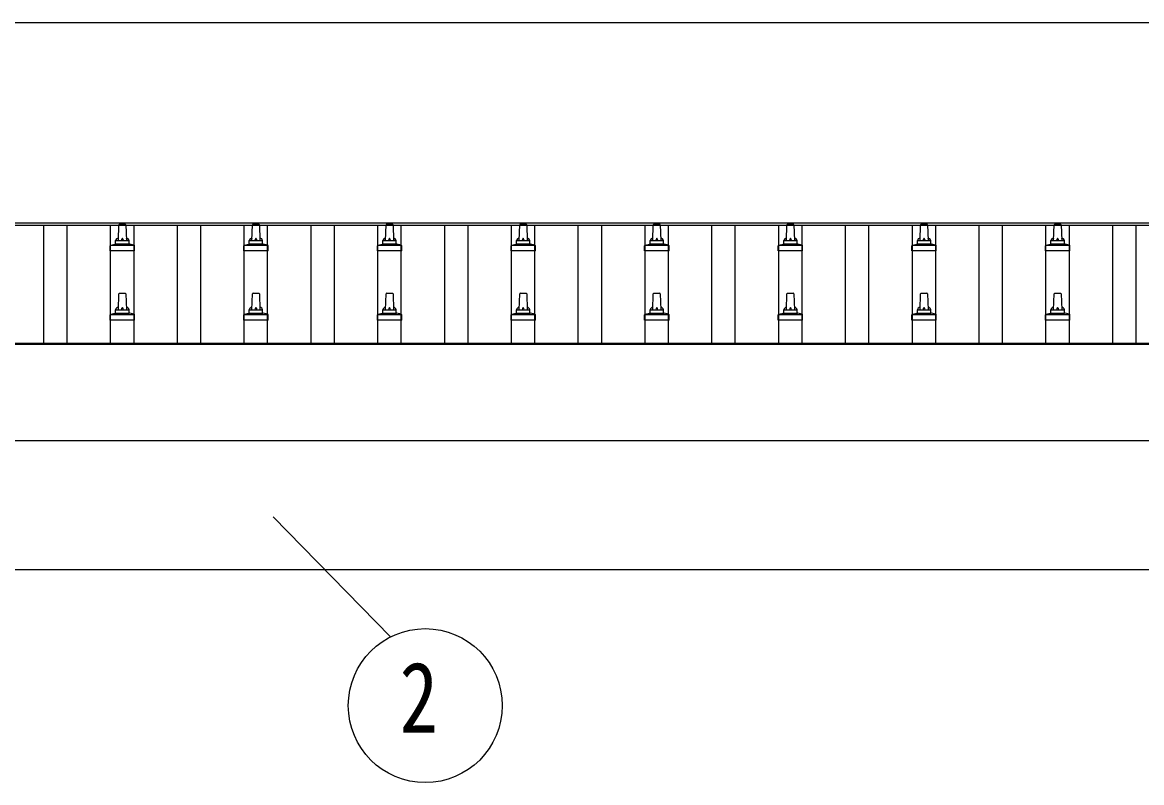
# Model space of a CAD drawing. Units: millimetres, scale not verified. Extents: x -16820 to 16820, y -11880 to 11880.
# Drawn here: x -13067 to -11392, y -552 to 585 of the extents above; entities that cross this region are included whole.
import ezdxf
from ezdxf.enums import TextEntityAlignment as Align

# ---------------------------------------------------------------- set-up
doc = ezdxf.new("R2010")
doc.units = ezdxf.units.MM
doc.header["$LTSCALE"] = 50
for name, color, linetype in [('0-5_YKK_13', 4, 'Continuous'), ('0-6_YKK_A1', 4, 'Continuous'), ('0-7_YKK_D', 6, 'Continuous')]:
    doc.layers.add(name, color=color, linetype=linetype)
doc.styles.add('ＭＳ ゴシック', font='')
doc.styles.get('ＭＳ ゴシック').set_extended_font_data('MS Gothic')

msp = doc.modelspace()

# ---------------------------------------------------------------- linework, layer by layer
at = {"layer": '0-5_YKK_13'}
for p, q in [((-12923.53, 258.47), (-12922.81, 281.99)), ((-12921.81, 282.97), (-12913.26, 282.97)), ((-12912.26, 281.99), (-12911.53, 258.47)), ((-12723.53, 258.47), (-12722.81, 281.99)), ((-12721.81, 282.97), (-12713.26, 282.97)), ((-12712.26, 281.99), (-12711.53, 258.47)), ((-12523.53, 258.47), (-12522.81, 281.99)), ((-12521.81, 282.97), (-12513.26, 282.97)), ((-12512.26, 281.99), (-12511.53, 258.47)), ((-12323.53, 258.47), (-12322.81, 281.99)), ((-12321.81, 282.97), (-12313.26, 282.97)), ((-12312.26, 281.99), (-12311.53, 258.47)), ((-12123.53, 258.47), (-12122.81, 281.99)), ((-12121.81, 282.97), (-12113.26, 282.97)), ((-12112.26, 281.99), (-12111.53, 258.47)), ((-11923.53, 258.47), (-11922.81, 281.99)), ((-11921.81, 282.97), (-11913.26, 282.97)), ((-11912.26, 281.99), (-11911.53, 258.47)), ((-11723.53, 258.47), (-11722.81, 281.99)), ((-11721.81, 282.97), (-11713.26, 282.97)), ((-11712.26, 281.99), (-11711.53, 258.47)), ((-11523.53, 258.47), (-11522.81, 281.99)), ((-11521.81, 282.97), (-11513.26, 282.97)), ((-11512.26, 281.99), (-11511.53, 258.47)), ((-12935.4, 251.47), (-12899.67, 251.47)), ((-12935.02, 251.65), (-12928.3, 253.28)), ((-12927.92, 253.47), (-12907.15, 253.47)), ((-12927.53, 254.25), (-12927.53, 258.47)), ((-12926.53, 258.47), (-12908.53, 258.47)), ((-12907.53, 254.25), (-12907.53, 258.47)), ((-12900.05, 251.65), (-12906.77, 253.28)), ((-12735.4, 251.47), (-12699.67, 251.47)), ((-12735.02, 251.65), (-12728.3, 253.28)), ((-12727.92, 253.47), (-12707.15, 253.47)), ((-12727.53, 254.25), (-12727.53, 258.47)), ((-12726.53, 258.47), (-12708.53, 258.47)), ((-12707.53, 254.25), (-12707.53, 258.47)), ((-12700.05, 251.65), (-12706.77, 253.28)), ((-12535.4, 251.47), (-12499.67, 251.47)), ((-12535.02, 251.65), (-12528.3, 253.28)), ((-12527.92, 253.47), (-12507.15, 253.47)), ((-12527.53, 254.25), (-12527.53, 258.47)), ((-12526.53, 258.47), (-12508.53, 258.47)), ((-12507.53, 254.25), (-12507.53, 258.47)), ((-12500.05, 251.65), (-12506.77, 253.28)), ((-12335.4, 251.47), (-12299.67, 251.47)), ((-12335.02, 251.65), (-12328.3, 253.28)), ((-12327.92, 253.47), (-12307.15, 253.47)), ((-12327.53, 254.25), (-12327.53, 258.47)), ((-12326.53, 258.47), (-12308.53, 258.47)), ((-12307.53, 254.25), (-12307.53, 258.47)), ((-12300.05, 251.65), (-12306.77, 253.28)), ((-12135.4, 251.47), (-12099.67, 251.47)), ((-12135.02, 251.65), (-12128.3, 253.28)), ((-12127.92, 253.47), (-12107.15, 253.47)), ((-12127.53, 254.25), (-12127.53, 258.47)), ((-12126.53, 258.47), (-12108.53, 258.47)), ((-12107.53, 254.25), (-12107.53, 258.47)), ((-12100.05, 251.65), (-12106.77, 253.28)), ((-11935.4, 251.47), (-11899.67, 251.47)), ((-11935.02, 251.65), (-11928.3, 253.28)), ((-11927.92, 253.47), (-11907.15, 253.47)), ((-11927.53, 254.25), (-11927.53, 258.47)), ((-11926.53, 258.47), (-11908.53, 258.47)), ((-11907.53, 254.25), (-11907.53, 258.47)), ((-11900.05, 251.65), (-11906.77, 253.28)), ((-11735.4, 251.47), (-11699.67, 251.47)), ((-11735.02, 251.65), (-11728.3, 253.28)), ((-11727.92, 253.47), (-11707.15, 253.47)), ((-11727.53, 254.25), (-11727.53, 258.47)), ((-11726.53, 258.47), (-11708.53, 258.47)), ((-11707.53, 254.25), (-11707.53, 258.47)), ((-11700.05, 251.65), (-11706.77, 253.28)), ((-11535.4, 251.47), (-11499.67, 251.47)), ((-11535.02, 251.65), (-11528.3, 253.28)), ((-11527.92, 253.47), (-11507.15, 253.47)), ((-11527.53, 254.25), (-11527.53, 258.47)), ((-11526.53, 258.47), (-11508.53, 258.47)), ((-11507.53, 254.25), (-11507.53, 258.47)), ((-11500.05, 251.65), (-11506.77, 253.28)), ((-12935.78, 242.97), (-12935.78, 250.68)), ((-12899.28, 242.97), (-12935.78, 242.97)), ((-12899.28, 242.97), (-12899.28, 250.68)), ((-12735.78, 242.97), (-12735.78, 250.68)), ((-12699.28, 242.97), (-12735.78, 242.97)), ((-12699.28, 242.97), (-12699.28, 250.68)), ((-12535.78, 242.97), (-12535.78, 250.68)), ((-12499.28, 242.97), (-12535.78, 242.97)), ((-12499.28, 242.97), (-12499.28, 250.68)), ((-12335.78, 242.97), (-12335.78, 250.68)), ((-12299.28, 242.97), (-12335.78, 242.97)), ((-12299.28, 242.97), (-12299.28, 250.68)), ((-12135.78, 242.97), (-12135.78, 250.68)), ((-12099.28, 242.97), (-12135.78, 242.97)), ((-12099.28, 242.97), (-12099.28, 250.68)), ((-11935.78, 242.97), (-11935.78, 250.68)), ((-11899.28, 242.97), (-11935.78, 242.97)), ((-11899.28, 242.97), (-11899.28, 250.68)), ((-11735.78, 242.97), (-11735.78, 250.68)), ((-11699.28, 242.97), (-11735.78, 242.97)), ((-11699.28, 242.97), (-11699.28, 250.68)), ((-11535.78, 242.97), (-11535.78, 250.68)), ((-11499.28, 242.97), (-11535.78, 242.97)), ((-11499.28, 242.97), (-11499.28, 250.68)), ((-12923.53, 155.13), (-12922.81, 178.66)), ((-12921.81, 179.63), (-12913.26, 179.63)), ((-12912.26, 178.66), (-12911.53, 155.13)), ((-12723.53, 155.13), (-12722.81, 178.66)), ((-12721.81, 179.63), (-12713.26, 179.63)), ((-12712.26, 178.66), (-12711.53, 155.13)), ((-12523.53, 155.13), (-12522.81, 178.66)), ((-12521.81, 179.63), (-12513.26, 179.63)), ((-12512.26, 178.66), (-12511.53, 155.13)), ((-12323.53, 155.13), (-12322.81, 178.66)), ((-12321.81, 179.63), (-12313.26, 179.63)), ((-12312.26, 178.66), (-12311.53, 155.13)), ((-12123.53, 155.13), (-12122.81, 178.66)), ((-12121.81, 179.63), (-12113.26, 179.63)), ((-12112.26, 178.66), (-12111.53, 155.13)), ((-11923.53, 155.13), (-11922.81, 178.66)), ((-11921.81, 179.63), (-11913.26, 179.63)), ((-11912.26, 178.66), (-11911.53, 155.13)), ((-11723.53, 155.13), (-11722.81, 178.66)), ((-11721.81, 179.63), (-11713.26, 179.63)), ((-11712.26, 178.66), (-11711.53, 155.13)), ((-11523.53, 155.13), (-11522.81, 178.66)), ((-11521.81, 179.63), (-11513.26, 179.63)), ((-11512.26, 178.66), (-11511.53, 155.13)), ((-12927.53, 150.92), (-12927.53, 155.13)), ((-12926.53, 155.13), (-12908.53, 155.13)), ((-12907.53, 150.92), (-12907.53, 155.13)), ((-12727.53, 150.92), (-12727.53, 155.13)), ((-12726.53, 155.13), (-12708.53, 155.13)), ((-12707.53, 150.92), (-12707.53, 155.13)), ((-12527.53, 150.92), (-12527.53, 155.13)), ((-12526.53, 155.13), (-12508.53, 155.13)), ((-12507.53, 150.92), (-12507.53, 155.13)), ((-12327.53, 150.92), (-12327.53, 155.13)), ((-12326.53, 155.13), (-12308.53, 155.13)), ((-12307.53, 150.92), (-12307.53, 155.13)), ((-12127.53, 150.92), (-12127.53, 155.13)), ((-12126.53, 155.13), (-12108.53, 155.13)), ((-12107.53, 150.92), (-12107.53, 155.13)), ((-11927.53, 150.92), (-11927.53, 155.13)), ((-11926.53, 155.13), (-11908.53, 155.13)), ((-11907.53, 150.92), (-11907.53, 155.13)), ((-11727.53, 150.92), (-11727.53, 155.13)), ((-11726.53, 155.13), (-11708.53, 155.13)), ((-11707.53, 150.92), (-11707.53, 155.13)), ((-11527.53, 150.92), (-11527.53, 155.13)), ((-11526.53, 155.13), (-11508.53, 155.13)), ((-11507.53, 150.92), (-11507.53, 155.13)), ((-12935.78, 139.63), (-12935.78, 147.35)), ((-12899.28, 139.63), (-12935.78, 139.63)), ((-12935.4, 148.13), (-12899.67, 148.13)), ((-12935.02, 148.32), (-12928.3, 149.95)), ((-12927.92, 150.13), (-12907.15, 150.13)), ((-12900.05, 148.32), (-12906.77, 149.95)), ((-12899.28, 139.63), (-12899.28, 147.35)), ((-12735.78, 139.63), (-12735.78, 147.35)), ((-12699.28, 139.63), (-12735.78, 139.63)), ((-12735.4, 148.13), (-12699.67, 148.13)), ((-12735.02, 148.32), (-12728.3, 149.95)), ((-12727.92, 150.13), (-12707.15, 150.13)), ((-12700.05, 148.32), (-12706.77, 149.95)), ((-12699.28, 139.63), (-12699.28, 147.35)), ((-12535.78, 139.63), (-12535.78, 147.35)), ((-12499.28, 139.63), (-12535.78, 139.63)), ((-12535.4, 148.13), (-12499.67, 148.13)), ((-12535.02, 148.32), (-12528.3, 149.95)), ((-12527.92, 150.13), (-12507.15, 150.13)), ((-12500.05, 148.32), (-12506.77, 149.95)), ((-12499.28, 139.63), (-12499.28, 147.35)), ((-12335.78, 139.63), (-12335.78, 147.35)), ((-12299.28, 139.63), (-12335.78, 139.63)), ((-12335.4, 148.13), (-12299.67, 148.13)), ((-12335.02, 148.32), (-12328.3, 149.95)), ((-12327.92, 150.13), (-12307.15, 150.13)), ((-12300.05, 148.32), (-12306.77, 149.95)), ((-12299.28, 139.63), (-12299.28, 147.35)), ((-12135.78, 139.63), (-12135.78, 147.35)), ((-12099.28, 139.63), (-12135.78, 139.63)), ((-12135.4, 148.13), (-12099.67, 148.13)), ((-12135.02, 148.32), (-12128.3, 149.95)), ((-12127.92, 150.13), (-12107.15, 150.13)), ((-12100.05, 148.32), (-12106.77, 149.95)), ((-12099.28, 139.63), (-12099.28, 147.35)), ((-11935.78, 139.63), (-11935.78, 147.35)), ((-11899.28, 139.63), (-11935.78, 139.63)), ((-11935.4, 148.13), (-11899.67, 148.13)), ((-11935.02, 148.32), (-11928.3, 149.95)), ((-11927.92, 150.13), (-11907.15, 150.13)), ((-11900.05, 148.32), (-11906.77, 149.95)), ((-11899.28, 139.63), (-11899.28, 147.35)), ((-11735.78, 139.63), (-11735.78, 147.35)), ((-11699.28, 139.63), (-11735.78, 139.63)), ((-11735.4, 148.13), (-11699.67, 148.13)), ((-11735.02, 148.32), (-11728.3, 149.95)), ((-11727.92, 150.13), (-11707.15, 150.13)), ((-11700.05, 148.32), (-11706.77, 149.95)), ((-11699.28, 139.63), (-11699.28, 147.35)), ((-11535.78, 139.63), (-11535.78, 147.35)), ((-11499.28, 139.63), (-11535.78, 139.63)), ((-11535.4, 148.13), (-11499.67, 148.13)), ((-11535.02, 148.32), (-11528.3, 149.95)), ((-11527.92, 150.13), (-11507.15, 150.13)), ((-11500.05, 148.32), (-11506.77, 149.95)), ((-11499.28, 139.63), (-11499.28, 147.35))]:
    msp.add_line(p, q, dxfattribs=at)
for centre, radius, start, end in [((-12921.81, 281.97), 1, 90, 178.60509), ((-12913.26, 281.97), 1, 1.39491, 90), ((-12721.81, 281.97), 1, 90, 178.60509), ((-12713.26, 281.97), 1, 1.39491, 90), ((-12521.81, 281.97), 1, 90, 178.60509), ((-12513.26, 281.97), 1, 1.39491, 90), ((-12321.81, 281.97), 1, 90, 178.60509), ((-12313.26, 281.97), 1, 1.39491, 90), ((-12121.81, 281.97), 1, 90, 178.60509), ((-12113.26, 281.97), 1, 1.39491, 90), ((-11921.81, 281.97), 1, 90, 178.60509), ((-11913.26, 281.97), 1, 1.39491, 90), ((-11721.81, 281.97), 1, 90, 178.60509), ((-11713.26, 281.97), 1, 1.39491, 90), ((-11521.81, 281.97), 1, 90, 178.60509), ((-11513.26, 281.97), 1, 1.39491, 90), ((-12934.78, 250.68), 1, 103.62699, 180), ((-12928.53, 254.25), 1, 283.62699, 0), ((-12923.45, 257.83), 4.13, 90, 171.17633), ((-12926.53, 257.47), 1, 90, 180), ((-12914.2, 258.47), 4.83, 133.60282, 180), ((-12920.87, 258.47), 4.83, 0, 46.39718), ((-12911.62, 257.83), 4.13, 8.82367, 90), ((-12908.53, 257.47), 1, 0, 90), ((-12906.53, 254.25), 1, 180, 256.37301), ((-12900.28, 250.68), 1, 0, 76.37301), ((-12734.78, 250.68), 1, 103.62699, 180), ((-12728.53, 254.25), 1, 283.62699, 0), ((-12723.45, 257.83), 4.13, 90, 171.17633), ((-12726.53, 257.47), 1, 90, 180), ((-12714.2, 258.47), 4.83, 133.60282, 180), ((-12720.87, 258.47), 4.83, 0, 46.39718), ((-12711.62, 257.83), 4.13, 8.82367, 90), ((-12708.53, 257.47), 1, 0, 90), ((-12706.53, 254.25), 1, 180, 256.37301), ((-12700.28, 250.68), 1, 0, 76.37301), ((-12534.78, 250.68), 1, 103.62699, 180), ((-12528.53, 254.25), 1, 283.62699, 0), ((-12523.45, 257.83), 4.13, 90, 171.17633), ((-12526.53, 257.47), 1, 90, 180), ((-12514.2, 258.47), 4.83, 133.60282, 180), ((-12520.87, 258.47), 4.83, 0, 46.39718), ((-12511.62, 257.83), 4.13, 8.82367, 90), ((-12508.53, 257.47), 1, 0, 90), ((-12506.53, 254.25), 1, 180, 256.37301), ((-12500.28, 250.68), 1, 0, 76.37301), ((-12334.78, 250.68), 1, 103.62699, 180), ((-12328.53, 254.25), 1, 283.62699, 0), ((-12323.45, 257.83), 4.13, 90, 171.17633), ((-12326.53, 257.47), 1, 90, 180), ((-12314.2, 258.47), 4.83, 133.60282, 180), ((-12320.87, 258.47), 4.83, 0, 46.39718), ((-12311.62, 257.83), 4.13, 8.82367, 90), ((-12308.53, 257.47), 1, 0, 90), ((-12306.53, 254.25), 1, 180, 256.37301), ((-12300.28, 250.68), 1, 0, 76.37301), ((-12134.78, 250.68), 1, 103.62699, 180), ((-12128.53, 254.25), 1, 283.62699, 0), ((-12123.45, 257.83), 4.13, 90, 171.17633), ((-12126.53, 257.47), 1, 90, 180), ((-12114.2, 258.47), 4.83, 133.60282, 180), ((-12120.87, 258.47), 4.83, 0, 46.39718), ((-12111.62, 257.83), 4.13, 8.82367, 90), ((-12108.53, 257.47), 1, 0, 90), ((-12106.53, 254.25), 1, 180, 256.37301), ((-12100.28, 250.68), 1, 0, 76.37301), ((-11934.78, 250.68), 1, 103.62699, 180), ((-11928.53, 254.25), 1, 283.62699, 0), ((-11923.45, 257.83), 4.13, 90, 171.17633), ((-11926.53, 257.47), 1, 90, 180), ((-11914.2, 258.47), 4.83, 133.60282, 180), ((-11920.87, 258.47), 4.83, 0, 46.39718), ((-11911.62, 257.83), 4.13, 8.82367, 90), ((-11908.53, 257.47), 1, 0, 90), ((-11906.53, 254.25), 1, 180, 256.37301), ((-11900.28, 250.68), 1, 0, 76.37301), ((-11734.78, 250.68), 1, 103.62699, 180), ((-11728.53, 254.25), 1, 283.62699, 0), ((-11723.45, 257.83), 4.13, 90, 171.17633), ((-11726.53, 257.47), 1, 90, 180), ((-11714.2, 258.47), 4.83, 133.60282, 180), ((-11720.87, 258.47), 4.83, 0, 46.39718), ((-11711.62, 257.83), 4.13, 8.82367, 90), ((-11708.53, 257.47), 1, 0, 90), ((-11706.53, 254.25), 1, 180, 256.37301), ((-11700.28, 250.68), 1, 0, 76.37301), ((-11534.78, 250.68), 1, 103.62699, 180), ((-11528.53, 254.25), 1, 283.62699, 0), ((-11523.45, 257.83), 4.13, 90, 171.17633), ((-11526.53, 257.47), 1, 90, 180), ((-11514.2, 258.47), 4.83, 133.60282, 180), ((-11520.87, 258.47), 4.83, 0, 46.39718), ((-11511.62, 257.83), 4.13, 8.82367, 90), ((-11508.53, 257.47), 1, 0, 90), ((-11506.53, 254.25), 1, 180, 256.37301), ((-11500.28, 250.68), 1, 0, 76.37301), ((-12921.81, 178.63), 1, 90, 178.60509), ((-12913.26, 178.63), 1, 1.39491, 90), ((-12721.81, 178.63), 1, 90, 178.60509), ((-12713.26, 178.63), 1, 1.39491, 90), ((-12521.81, 178.63), 1, 90, 178.60509), ((-12513.26, 178.63), 1, 1.39491, 90), ((-12321.81, 178.63), 1, 90, 178.60509), ((-12313.26, 178.63), 1, 1.39491, 90), ((-12121.81, 178.63), 1, 90, 178.60509), ((-12113.26, 178.63), 1, 1.39491, 90), ((-11921.81, 178.63), 1, 90, 178.60509), ((-11913.26, 178.63), 1, 1.39491, 90), ((-11721.81, 178.63), 1, 90, 178.60509), ((-11713.26, 178.63), 1, 1.39491, 90), ((-11521.81, 178.63), 1, 90, 178.60509), ((-11513.26, 178.63), 1, 1.39491, 90), ((-12928.53, 150.92), 1, 283.62699, 0), ((-12923.45, 154.5), 4.13, 90, 171.17633), ((-12926.53, 154.13), 1, 90, 180), ((-12914.2, 155.13), 4.83, 133.60282, 180), ((-12920.87, 155.13), 4.83, 0, 46.39718), ((-12911.62, 154.5), 4.13, 8.82367, 90), ((-12908.53, 154.13), 1, 0, 90), ((-12906.53, 150.92), 1, 180, 256.37301), ((-12728.53, 150.92), 1, 283.62699, 0), ((-12723.45, 154.5), 4.13, 90, 171.17633), ((-12726.53, 154.13), 1, 90, 180), ((-12714.2, 155.13), 4.83, 133.60282, 180), ((-12720.87, 155.13), 4.83, 0, 46.39718), ((-12711.62, 154.5), 4.13, 8.82367, 90), ((-12708.53, 154.13), 1, 0, 90), ((-12706.53, 150.92), 1, 180, 256.37301), ((-12528.53, 150.92), 1, 283.62699, 0), ((-12523.45, 154.5), 4.13, 90, 171.17633), ((-12526.53, 154.13), 1, 90, 180), ((-12514.2, 155.13), 4.83, 133.60282, 180), ((-12520.87, 155.13), 4.83, 0, 46.39718), ((-12511.62, 154.5), 4.13, 8.82367, 90), ((-12508.53, 154.13), 1, 0, 90), ((-12506.53, 150.92), 1, 180, 256.37301), ((-12328.53, 150.92), 1, 283.62699, 0), ((-12323.45, 154.5), 4.13, 90, 171.17633), ((-12326.53, 154.13), 1, 90, 180), ((-12314.2, 155.13), 4.83, 133.60282, 180), ((-12320.87, 155.13), 4.83, 0, 46.39718), ((-12311.62, 154.5), 4.13, 8.82367, 90), ((-12308.53, 154.13), 1, 0, 90), ((-12306.53, 150.92), 1, 180, 256.37301), ((-12128.53, 150.92), 1, 283.62699, 0), ((-12123.45, 154.5), 4.13, 90, 171.17633), ((-12126.53, 154.13), 1, 90, 180), ((-12114.2, 155.13), 4.83, 133.60282, 180), ((-12120.87, 155.13), 4.83, 0, 46.39718), ((-12111.62, 154.5), 4.13, 8.82367, 90), ((-12108.53, 154.13), 1, 0, 90), ((-12106.53, 150.92), 1, 180, 256.37301), ((-11928.53, 150.92), 1, 283.62699, 0), ((-11923.45, 154.5), 4.13, 90, 171.17633), ((-11926.53, 154.13), 1, 90, 180), ((-11914.2, 155.13), 4.83, 133.60282, 180), ((-11920.87, 155.13), 4.83, 0, 46.39718), ((-11911.62, 154.5), 4.13, 8.82367, 90), ((-11908.53, 154.13), 1, 0, 90), ((-11906.53, 150.92), 1, 180, 256.37301), ((-11728.53, 150.92), 1, 283.62699, 0), ((-11723.45, 154.5), 4.13, 90, 171.17633), ((-11726.53, 154.13), 1, 90, 180), ((-11714.2, 155.13), 4.83, 133.60282, 180), ((-11720.87, 155.13), 4.83, 0, 46.39718), ((-11711.62, 154.5), 4.13, 8.82367, 90), ((-11708.53, 154.13), 1, 0, 90), ((-11706.53, 150.92), 1, 180, 256.37301), ((-11528.53, 150.92), 1, 283.62699, 0), ((-11523.45, 154.5), 4.13, 90, 171.17633), ((-11526.53, 154.13), 1, 90, 180), ((-11514.2, 155.13), 4.83, 133.60282, 180), ((-11520.87, 155.13), 4.83, 0, 46.39718), ((-11511.62, 154.5), 4.13, 8.82367, 90), ((-11508.53, 154.13), 1, 0, 90), ((-11506.53, 150.92), 1, 180, 256.37301), ((-12934.78, 147.35), 1, 103.62699, 180), ((-12900.28, 147.35), 1, 0, 76.37301), ((-12734.78, 147.35), 1, 103.62699, 180), ((-12700.28, 147.35), 1, 0, 76.37301), ((-12534.78, 147.35), 1, 103.62699, 180), ((-12500.28, 147.35), 1, 0, 76.37301), ((-12334.78, 147.35), 1, 103.62699, 180), ((-12300.28, 147.35), 1, 0, 76.37301), ((-12134.78, 147.35), 1, 103.62699, 180), ((-12100.28, 147.35), 1, 0, 76.37301), ((-11934.78, 147.35), 1, 103.62699, 180), ((-11900.28, 147.35), 1, 0, 76.37301), ((-11734.78, 147.35), 1, 103.62699, 180), ((-11700.28, 147.35), 1, 0, 76.37301), ((-11534.78, 147.35), 1, 103.62699, 180), ((-11500.28, 147.35), 1, 0, 76.37301)]:
    msp.add_arc(centre, radius, start, end, dxfattribs=at)
at = {"layer": '0-6_YKK_A1'}
for p, q in [((-14740.53, 284.99), (-6894.53, 284.99)), ((-14740.53, 281.4), (-6894.53, 281.4)), ((-13035.03, 105.14), (-13035.03, 281.4)), ((-13000.03, 105.14), (-13000.03, 281.4)), ((-12935.03, 105.14), (-12935.03, 281.4)), ((-12900.03, 105.14), (-12900.03, 281.4)), ((-12835.03, 105.14), (-12835.03, 281.4)), ((-12800.03, 105.14), (-12800.03, 281.4)), ((-12735.03, 105.14), (-12735.03, 281.4)), ((-12700.03, 105.14), (-12700.03, 281.4)), ((-12635.03, 105.14), (-12635.03, 281.4)), ((-12600.03, 105.14), (-12600.03, 281.4)), ((-12535.03, 105.14), (-12535.03, 281.4)), ((-12500.03, 105.14), (-12500.03, 281.4)), ((-12435.03, 105.14), (-12435.03, 281.4)), ((-12400.03, 105.14), (-12400.03, 281.4)), ((-12335.03, 105.14), (-12335.03, 281.4)), ((-12300.03, 105.14), (-12300.03, 281.4)), ((-12235.03, 105.14), (-12235.03, 281.4)), ((-12200.03, 105.14), (-12200.03, 281.4)), ((-12135.03, 105.14), (-12135.03, 281.4)), ((-12100.03, 105.14), (-12100.03, 281.4)), ((-12035.03, 105.14), (-12035.03, 281.4)), ((-12000.03, 105.14), (-12000.03, 281.4)), ((-11935.03, 105.14), (-11935.03, 281.4)), ((-11900.03, 105.14), (-11900.03, 281.4)), ((-11835.03, 105.14), (-11835.03, 281.4)), ((-11800.03, 105.14), (-11800.03, 281.4)), ((-11735.03, 105.14), (-11735.03, 281.4)), ((-11700.03, 105.14), (-11700.03, 281.4)), ((-11635.03, 105.14), (-11635.03, 281.4)), ((-11600.03, 105.14), (-11600.03, 281.4)), ((-11535.03, 105.14), (-11535.03, 281.4)), ((-11500.03, 105.14), (-11500.03, 281.4)), ((-11435.03, 105.14), (-11435.03, 281.4)), ((-11400.03, 105.14), (-11400.03, 281.4)), ((-14740.53, 105.14), (-8727.53, 105.14)), ((-14735.84, 103.58), (-8727.53, 103.58)), ((-8727.53, -41.29), (-14735.84, -41.29)), ((-8732.53, -234.13), (-14622.62, -234.13))]:
    msp.add_line(p, q, dxfattribs=at)
at = {"layer": '0-7_YKK_D'}
for p, q in [((-14552.53, 584.99), (-7082.53, 584.99)), ((-12691.74, -154.74), (-12515.92, -334.4))]:
    msp.add_line(p, q, dxfattribs=at)
msp.add_circle((-12464.13, -437.3), 115.2, dxfattribs=at)

# ---------------------------------------------------------------- texts
at = {"layer": '0-7_YKK_D', "style": 'ＭＳ ゴシック', "width": 0.8}
msp.add_text('2', height=105.6, dxfattribs=at).set_placement((-12502.53, -509.3), align=Align.BOTTOM_LEFT)

doc.saveas('drawing.dxf')
